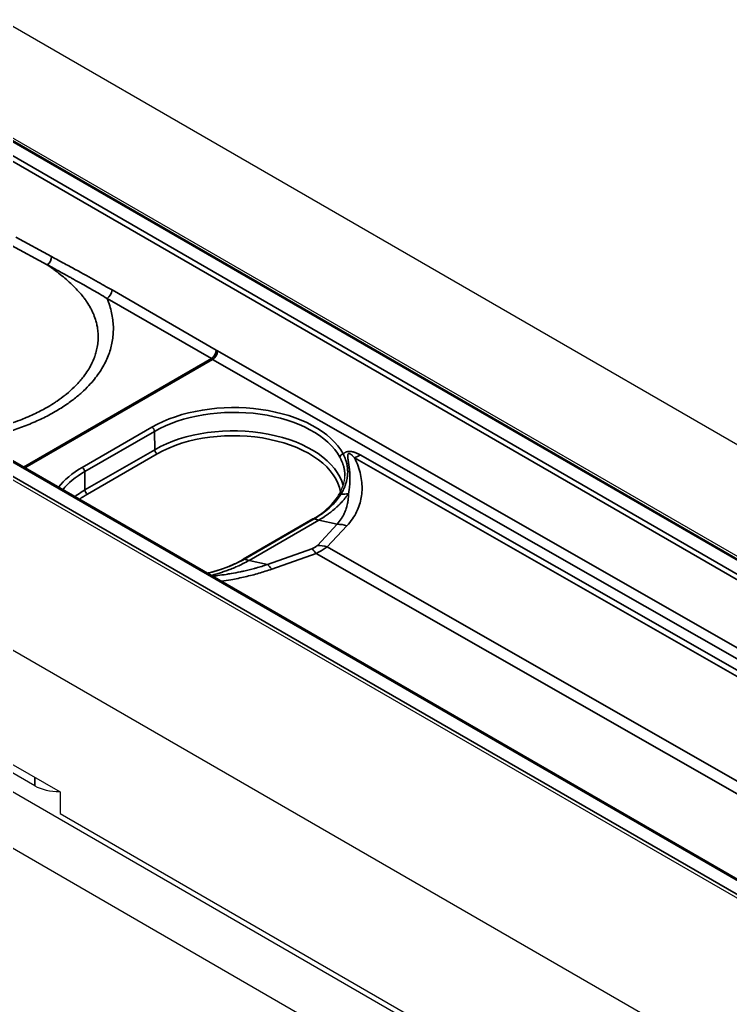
# Model space of a CAD drawing. Header units: millimetres. Extents: x 68 to 2000, y 100 to 2870.
# Drawn here: x 1392.8 to 1444, y 805.2 to 876.2 of the extents above; entities that cross this region are included whole.
import ezdxf

# ---------------------------------------------------------------- set-up
doc = ezdxf.new("R2010")
doc.units = ezdxf.units.MM
doc.header["$LTSCALE"] = 10
doc.layers.add('_Sichtbarkanten', color=7, linetype='Continuous', lineweight=25)
doc.layers.add('Sichtbar schmal (ISO)', color=7, linetype='Continuous', lineweight=35)

msp = doc.modelspace()

# ---------------------------------------------------------------- linework, layer by layer
at = {"layer": '_Sichtbarkanten'}
for p, q in [((1204.086, 984.388), (1557.64, 780.264)), ((1215.401, 969.636), (1532.191, 786.737)), ((1215.93, 969.507), (1531.866, 787.102)), ((1165.195, 961.934), (1518.749, 757.81)), ((1512.209, 775.207), (1195.431, 958.099)), ((1510.546, 774.793), (1194.611, 957.199)), ((1417.431, 842.918), (1417.431, 842.918)), ((1413.907, 840.264), (1408.89, 837.368)), ((1361.235, 838.545), (1511.501, 751.789)), ((1511.501, 747.706), (1361.235, 834.462)), ((1373.085, 833.663), (1395.712, 820.599)), ((1393.878, 821.049), (1376.552, 831.053)), ((1395.712, 820.599), (1395.712, 819.047)), ((1395.712, 819.047), (1424.35, 802.513))]:
    msp.add_line(p, q, dxfattribs=at)
for centre, major_axis, ratio, start_param, end_param in [((1409.015, 837.151), (-0.125, 0.217), 0.589802, 0.000535, 0.000643), ((1395.645, 822.072), (-2.5, 0), 0.578054, 0.786007, 1.578464)]:
    msp.add_ellipse(centre, major_axis=major_axis, ratio=ratio, start_param=start_param, end_param=end_param, dxfattribs=at)
for points in [[(1415.764, 841.962), (1416.051, 842.431), (1416.2, 842.909), (1416.209, 843.359)], [(1413.907, 840.264), (1413.907, 840.264), (1413.907, 840.264), (1413.907, 840.264)]]:
    msp.add_open_spline(points, degree=3, dxfattribs=at)
for points, knots in [([(1413.907, 840.264), (1414.51, 840.612), (1415.018, 841.02), (1415.534, 841.62), (1415.658, 841.79), (1415.764, 841.962)], [0, 0, 0, 0, 0.5172246, 0.5172246, 0.7129252, 0.7129252, 0.7129252, 0.7129252]), ([(1406.278, 836.367), (1406.953, 836.525), (1407.594, 836.739), (1408.419, 837.112), (1408.662, 837.236), (1408.89, 837.368)], [0.0820417, 0.0820417, 0.0820417, 0.0820417, 0.5203314, 0.5203314, 0.7160714, 0.7160714, 0.7160714, 0.7160714])]:
    msp.add_open_spline(points, degree=3, knots=knots, dxfattribs=at)
at = {"layer": 'Sichtbar schmal (ISO)'}
for p, q in [((1532.066, 786.724), (1215.276, 969.623)), ((1530.993, 785.911), (1214.216, 968.803)), ((1214.392, 969.106), (1531.17, 786.214)), ((1512.084, 775.195), (1195.306, 958.087)), ((1194.41, 957.576), (1511.201, 774.677)), ((1392.518, 860.536), (1395.092, 859.147)), ((1392.21, 859.946), (1394.784, 858.557)), ((1399.443, 856.742), (1406.95, 852.408)), ((1399.089, 856.137), (1406.597, 851.803)), ((1407.041, 852.356), (1527.662, 783.457)), ((1393.07, 843.993), (1406.597, 851.803)), ((1393.162, 843.939), (1406.689, 851.749)), ((1406.689, 851.749), (1526.96, 783.051)), ((1397.297, 843.967), (1402.318, 846.865)), ((1397.475, 843.664), (1402.495, 846.562)), ((1402.495, 846.562), (1402.515, 845.245)), ((1397.495, 842.346), (1402.515, 845.245)), ((1397.671, 842.044), (1402.692, 844.942)), ((1416.911, 844.659), (1461.334, 819.28)), ((1417.315, 844.865), (1461.737, 819.487)), ((1397.475, 843.664), (1397.495, 842.346)), ((1417.421, 843.004), (1417.421, 843.004)), ((1413.995, 840.267), (1408.982, 837.372)), ((1409.314, 837.277), (1414.328, 840.172)), ((1415.655, 839.874), (1414.328, 840.172)), ((1415.655, 839.874), (1414.231, 838.346)), ((1416.364, 839.774), (1414.94, 838.245)), ((1413.827, 838.113), (1410.641, 836.98)), ((1414.94, 838.245), (1448.459, 819.096)), ((1414.133, 837.779), (1410.947, 836.646)), ((1414.133, 837.779), (1447.652, 818.63)), ((1410.641, 836.98), (1409.314, 837.277)), ((1409.485, 836.201), (1409.484, 836.201)), ((1393.878, 821.049), (1393.878, 821.658))]:
    msp.add_line(p, q, dxfattribs=at)
for centre, major_axis, ratio, start_param, end_param in [((1394.739, 858.95), (0.237, 0.44), 0.595228, 4.005439, 5.463512), ((1399.089, 856.545), (0.25, 0.433), 0.57735, 3.926991, 5.480334), ((1406.597, 852.211), (0.25, 0.433), 0.57735, 3.926992, 5.480334), ((1406.688, 852.159), (0.248, 0.434), 0.580313, 3.924309, 5.477656), ((1407.281, 874.83), (-11.827, 23.791), 0.584957, 2.419088, 2.424056), ((1406.597, 872.215), (12.5, -21.651), 0.57735, 5.497787, 5.503023), ((1408.175, 843.519), (8.283, 0.037), 0.57432, 0.295892, 2.353603), ((1408.176, 843.318), (8.033, 0.037), 0.574225, 0.295814, 2.353524), ((1402.319, 846.661), (0.125, -0.217), 0.57735, 0.802851, 2.36143), ((1408.175, 841.977), (8.004, 0), 0.57735, 0.149566, 2.356194), ((1408.175, 841.777), (7.754, 0), 0.57735, 0.093863, 2.356194), ((1402.692, 845.146), (-0.125, 0.217), 0.57735, 0.802851, 2.356194), ((1416.092, 844.737), (-0.22, -0.118), 0.783055, 4.318493, 5.869382), ((1417.296, 848.958), (2.48, 4.341), 0.580365, 3.809998, 3.924363), ((1403.154, 840.621), (8.283, 0.037), 0.574319, 2.353605, 2.719116), ((1397.298, 843.762), (0.125, -0.217), 0.57735, 0.802851, 2.36143), ((1403.155, 840.42), (8.033, 0.037), 0.574225, 2.353524, 2.698243), ((1403.155, 839.079), (8.004, 0), 0.57735, 2.356194, 2.495666), ((1397.671, 842.248), (-0.125, 0.217), 0.57735, 0.802851, 2.356194), ((1403.155, 838.878), (7.754, 0), 0.57735, 2.356194, 2.468253), ((1415.977, 841.832), (-0.213, 0.13), 0.763656, 5.367946, 6.283188), ((1414.904, 846.213), (-4.432, 2.314), 0.783415, 2.174078, 2.29129), ((1413.294, 844.673), (-2.5, 4.33), 0.57735, 2.55575, 2.652887), ((1416.172, 837.624), (-1.829, 1.704), 0.803702, 5.270685, 5.583182), ((1414.344, 835.862), (-0.838, 2.355), 0.268501, 5.561414, 5.87391), ((1414.748, 836.095), (-1.829, 1.704), 0.803702, 5.270686, 5.583183), ((1409.015, 837.151), (-0.125, 0.217), 0.589802, 5.697944, 6.283721), ((1408.281, 841.778), (-2.5, 4.33), 0.57735, 2.55575, 2.652887), ((1411.158, 834.729), (-0.838, 2.355), 0.268501, 5.561414, 5.87391)]:
    msp.add_ellipse(centre, major_axis=major_axis, ratio=ratio, start_param=start_param, end_param=end_param, dxfattribs=at)
for points, knots in [([(1395.092, 859.147), (1395.415, 858.973), (1396.03, 858.64), (1396.863, 858.187), (1397.612, 857.775), (1398.289, 857.399), (1398.898, 857.055), (1399.268, 856.843), (1399.443, 856.742)], [0, 0, 0, 0, 0.1666667, 0.3333333, 0.5, 0.6666667, 0.8333333, 1, 1, 1, 1]), ([(1388.928, 846.384), (1389.017, 846.397), (1389.106, 846.41), (1389.196, 846.424), (1389.369, 846.452), (1389.545, 846.482), (1389.726, 846.515), (1389.816, 846.532), (1389.908, 846.55), (1390.001, 846.569), (1390.281, 846.625), (1390.576, 846.69), (1390.884, 846.768), (1390.914, 846.775), (1390.944, 846.783), (1390.975, 846.791), (1391.255, 846.863), (1391.546, 846.944), (1391.842, 847.037), (1391.947, 847.069), (1392.053, 847.103), (1392.159, 847.139), (1392.384, 847.214), (1392.609, 847.294), (1392.833, 847.38), (1392.98, 847.436), (1393.125, 847.495), (1393.27, 847.555), (1393.449, 847.631), (1393.627, 847.709), (1393.801, 847.791), (1393.97, 847.87), (1394.135, 847.952), (1394.296, 848.036), (1394.434, 848.107), (1394.568, 848.18), (1394.699, 848.254), (1394.884, 848.359), (1395.061, 848.466), (1395.23, 848.575), (1395.32, 848.632), (1395.407, 848.69), (1395.492, 848.748), (1395.697, 848.888), (1395.887, 849.028), (1396.062, 849.167), (1396.096, 849.195), (1396.13, 849.222), (1396.163, 849.249), (1396.365, 849.415), (1396.547, 849.577), (1396.709, 849.735), (1396.734, 849.76), (1396.758, 849.784), (1396.782, 849.808), (1396.915, 849.941), (1397.034, 850.07), (1397.143, 850.195), (1397.23, 850.296), (1397.31, 850.394), (1397.384, 850.491), (1397.42, 850.538), (1397.454, 850.584), (1397.488, 850.63), (1397.59, 850.772), (1397.682, 850.911), (1397.766, 851.049), (1397.798, 851.103), (1397.829, 851.157), (1397.859, 851.211), (1397.906, 851.296), (1397.951, 851.381), (1397.992, 851.467), (1398.06, 851.606), (1398.12, 851.747), (1398.173, 851.889), (1398.182, 851.914), (1398.191, 851.938), (1398.2, 851.962), (1398.242, 852.08), (1398.278, 852.199), (1398.31, 852.318), (1398.346, 852.459), (1398.376, 852.599), (1398.398, 852.74), (1398.398, 852.744), (1398.399, 852.747), (1398.4, 852.751), (1398.422, 852.896), (1398.436, 853.04), (1398.443, 853.186), (1398.448, 853.304), (1398.449, 853.422), (1398.444, 853.542), (1398.442, 853.569), (1398.441, 853.596), (1398.439, 853.624), (1398.43, 853.77), (1398.413, 853.918), (1398.387, 854.067), (1398.369, 854.166), (1398.348, 854.266), (1398.323, 854.366), (1398.31, 854.416), (1398.297, 854.465), (1398.282, 854.515), (1398.239, 854.665), (1398.186, 854.815), (1398.124, 854.967), (1398.09, 855.051), (1398.052, 855.134), (1398.012, 855.219), (1397.979, 855.288), (1397.943, 855.357), (1397.905, 855.427), (1397.822, 855.582), (1397.727, 855.739), (1397.624, 855.892), (1397.573, 855.968), (1397.519, 856.044), (1397.464, 856.118), (1397.409, 856.192), (1397.353, 856.265), (1397.296, 856.336), (1397.182, 856.477), (1397.065, 856.611), (1396.944, 856.741), (1396.826, 856.868), (1396.704, 856.991), (1396.576, 857.114), (1396.574, 857.117), (1396.571, 857.119), (1396.569, 857.121), (1396.438, 857.246), (1396.301, 857.371), (1396.157, 857.495), (1396.014, 857.62), (1395.865, 857.743), (1395.713, 857.864), (1395.56, 857.985), (1395.405, 858.105), (1395.249, 858.22), (1395.188, 858.266), (1395.128, 858.31), (1395.067, 858.354), (1394.972, 858.423), (1394.878, 858.49), (1394.784, 858.557)], [0.3542652, 0.3542652, 0.3542652, 0.3542652, 0.3617021, 0.3617021, 0.3617021, 0.3759061, 0.3759061, 0.3759061, 0.3829787, 0.3829787, 0.3829787, 0.4042553, 0.4042553, 0.4042553, 0.4063221, 0.4063221, 0.4063221, 0.4255319, 0.4255319, 0.4255319, 0.4323504, 0.4323504, 0.4323504, 0.4468085, 0.4468085, 0.4468085, 0.4562741, 0.4562741, 0.4562741, 0.4680851, 0.4680851, 0.4680851, 0.4795664, 0.4795664, 0.4795664, 0.4893617, 0.4893617, 0.4893617, 0.5032569, 0.5032569, 0.5032569, 0.5106383, 0.5106383, 0.5106383, 0.5284242, 0.5284242, 0.5284242, 0.5319149, 0.5319149, 0.5319149, 0.5531915, 0.5531915, 0.5531915, 0.556471, 0.556471, 0.556471, 0.5744681, 0.5744681, 0.5744681, 0.5888397, 0.5888397, 0.5888397, 0.5957447, 0.5957447, 0.5957447, 0.6170213, 0.6170213, 0.6170213, 0.6252804, 0.6252804, 0.6252804, 0.6382979, 0.6382979, 0.6382979, 0.6595745, 0.6595745, 0.6595745, 0.663213, 0.663213, 0.663213, 0.6808511, 0.6808511, 0.6808511, 0.701602, 0.701602, 0.701602, 0.7021277, 0.7021277, 0.7021277, 0.7234043, 0.7234043, 0.7234043, 0.7407174, 0.7407174, 0.7407174, 0.7446809, 0.7446809, 0.7446809, 0.7659574, 0.7659574, 0.7659574, 0.7801742, 0.7801742, 0.7801742, 0.787234, 0.787234, 0.787234, 0.8085106, 0.8085106, 0.8085106, 0.8201845, 0.8201845, 0.8201845, 0.8297872, 0.8297872, 0.8297872, 0.8510638, 0.8510638, 0.8510638, 0.8617042, 0.8617042, 0.8617042, 0.8723404, 0.8723404, 0.8723404, 0.893617, 0.893617, 0.893617, 0.9145175, 0.9145175, 0.9145175, 0.9148936, 0.9148936, 0.9148936, 0.9361702, 0.9361702, 0.9361702, 0.9574468, 0.9574468, 0.9574468, 0.9787234, 0.9787234, 0.9787234, 0.9870541, 0.9870541, 0.9870541, 1, 1, 1, 1]), ([(1394.784, 858.557), (1395.081, 858.394), (1395.364, 858.239), (1395.635, 858.089), (1395.657, 858.077), (1395.678, 858.066), (1395.699, 858.054), (1395.945, 857.919), (1396.18, 857.789), (1396.405, 857.664), (1396.446, 857.641), (1396.486, 857.619), (1396.526, 857.597), (1396.725, 857.486), (1396.916, 857.379), (1397.1, 857.276), (1397.157, 857.244), (1397.214, 857.212), (1397.27, 857.181), (1397.448, 857.08), (1397.62, 856.984), (1397.785, 856.89), (1397.837, 856.86), (1397.888, 856.831), (1397.939, 856.802), (1398.12, 856.699), (1398.293, 856.6), (1398.459, 856.504), (1398.487, 856.488), (1398.515, 856.471), (1398.543, 856.455), (1398.735, 856.345), (1398.917, 856.238), (1399.089, 856.137)], [0, 0, 0, 0, 0.1544521, 0.1544521, 0.1544521, 0.1666667, 0.1666667, 0.1666667, 0.3078344, 0.3078344, 0.3078344, 0.3333333, 0.3333333, 0.3333333, 0.4604974, 0.4604974, 0.4604974, 0.5, 0.5, 0.5, 0.6265764, 0.6265764, 0.6265764, 0.6666667, 0.6666667, 0.6666667, 0.8091031, 0.8091031, 0.8091031, 0.8333333, 0.8333333, 0.8333333, 1, 1, 1, 1]), ([(1389.642, 845.972), (1389.845, 846.01), (1390.338, 846.109), (1391.185, 846.309), (1392.201, 846.603), (1393.257, 846.976), (1394.29, 847.419), (1395.251, 847.915), (1396.104, 848.443), (1396.828, 848.978), (1397.42, 849.494), (1397.894, 849.98), (1398.276, 850.437), (1398.591, 850.878), (1398.856, 851.318), (1399.079, 851.767), (1399.26, 852.225), (1399.396, 852.687), (1399.489, 853.153), (1399.539, 853.624), (1399.546, 854.106), (1399.506, 854.598), (1399.421, 855.094), (1399.285, 855.611), (1399.16, 855.961), (1399.089, 856.137)], [0.3110324, 0.3110324, 0.3110324, 0.3110324, 0.3333333, 0.3636364, 0.3939394, 0.4242424, 0.4545455, 0.4848485, 0.5151515, 0.5454545, 0.5757576, 0.6060606, 0.6363636, 0.6666667, 0.6969697, 0.7272727, 0.7575758, 0.7878788, 0.8181818, 0.8484848, 0.8787879, 0.9090909, 0.9393939, 0.969697, 1, 1, 1, 1]), ([(1415.853, 844.699), (1415.866, 844.675), (1415.879, 844.651), (1415.892, 844.625), (1415.893, 844.623), (1415.894, 844.622), (1415.895, 844.62), (1415.907, 844.595), (1415.92, 844.57), (1415.933, 844.543), (1415.935, 844.539), (1415.937, 844.535), (1415.939, 844.532), (1415.951, 844.506), (1415.963, 844.48), (1415.976, 844.453), (1415.978, 844.446), (1415.981, 844.44), (1415.984, 844.433), (1415.996, 844.408), (1416.007, 844.381), (1416.018, 844.353), (1416.022, 844.344), (1416.026, 844.334), (1416.03, 844.325), (1416.04, 844.299), (1416.051, 844.272), (1416.061, 844.244), (1416.065, 844.231), (1416.07, 844.218), (1416.074, 844.205), (1416.083, 844.179), (1416.092, 844.151), (1416.101, 844.123), (1416.106, 844.107), (1416.111, 844.09), (1416.116, 844.073), (1416.124, 844.046), (1416.131, 844.019), (1416.138, 843.991), (1416.143, 843.97), (1416.148, 843.948), (1416.153, 843.926), (1416.159, 843.9), (1416.165, 843.873), (1416.17, 843.845), (1416.175, 843.818), (1416.179, 843.791), (1416.184, 843.763), (1416.188, 843.737), (1416.191, 843.711), (1416.194, 843.684), (1416.198, 843.65), (1416.201, 843.616), (1416.204, 843.58), (1416.206, 843.556), (1416.207, 843.531), (1416.208, 843.505), (1416.21, 843.463), (1416.21, 843.42), (1416.21, 843.376), (1416.21, 843.37), (1416.21, 843.365), (1416.209, 843.359)], [0, 0, 0, 0, 0.0625, 0.0625, 0.0625, 0.0664148, 0.0664148, 0.0664148, 0.125, 0.125, 0.125, 0.133261, 0.133261, 0.133261, 0.1875, 0.1875, 0.1875, 0.2000508, 0.2000508, 0.2000508, 0.25, 0.25, 0.25, 0.2666513, 0.2666513, 0.2666513, 0.3125, 0.3125, 0.3125, 0.3331526, 0.3331526, 0.3331526, 0.375, 0.375, 0.375, 0.3996252, 0.3996252, 0.3996252, 0.4375, 0.4375, 0.4375, 0.4661482, 0.4661482, 0.4661482, 0.5, 0.5, 0.5, 0.5327525, 0.5327525, 0.5327525, 0.5625, 0.5625, 0.5625, 0.5994485, 0.5994485, 0.5994485, 0.625, 0.625, 0.625, 0.6662505, 0.6662505, 0.6662505, 0.6713277, 0.6713277, 0.6713277, 0.6713277]), ([(1416.091, 844.942), (1416.103, 844.919), (1416.115, 844.894), (1416.127, 844.867), (1416.128, 844.865), (1416.129, 844.864), (1416.129, 844.862), (1416.141, 844.837), (1416.153, 844.811), (1416.165, 844.783), (1416.166, 844.78), (1416.168, 844.776), (1416.17, 844.772), (1416.181, 844.746), (1416.192, 844.719), (1416.204, 844.69), (1416.206, 844.684), (1416.209, 844.677), (1416.212, 844.671), (1416.222, 844.644), (1416.233, 844.616), (1416.243, 844.588), (1416.247, 844.578), (1416.25, 844.568), (1416.254, 844.559), (1416.263, 844.532), (1416.273, 844.504), (1416.282, 844.475), (1416.287, 844.461), (1416.291, 844.448), (1416.295, 844.435), (1416.303, 844.407), (1416.312, 844.379), (1416.32, 844.35), (1416.324, 844.333), (1416.329, 844.315), (1416.333, 844.298), (1416.34, 844.27), (1416.347, 844.242), (1416.353, 844.213), (1416.358, 844.191), (1416.363, 844.169), (1416.367, 844.146), (1416.373, 844.119), (1416.378, 844.091), (1416.382, 844.062), (1416.387, 844.034), (1416.391, 844.006), (1416.394, 843.977), (1416.398, 843.95), (1416.401, 843.923), (1416.404, 843.895), (1416.407, 843.861), (1416.409, 843.825), (1416.411, 843.788), (1416.413, 843.763), (1416.414, 843.737), (1416.414, 843.71), (1416.415, 843.667), (1416.415, 843.623), (1416.414, 843.577), (1416.413, 843.553), (1416.412, 843.529), (1416.411, 843.504), (1416.408, 843.451), (1416.403, 843.396), (1416.396, 843.339), (1416.394, 843.317), (1416.391, 843.296), (1416.388, 843.274), (1416.378, 843.209), (1416.366, 843.141), (1416.35, 843.07), (1416.347, 843.052), (1416.343, 843.035), (1416.338, 843.017), (1416.319, 842.937), (1416.296, 842.853), (1416.266, 842.765), (1416.262, 842.753), (1416.258, 842.741), (1416.253, 842.728), (1416.22, 842.632), (1416.18, 842.53), (1416.13, 842.423), (1416.127, 842.417), (1416.124, 842.41), (1416.121, 842.404), (1416.068, 842.289), (1416.003, 842.168), (1415.926, 842.04)], [0, 0, 0, 0, 0.0625, 0.0625, 0.0625, 0.0664152, 0.0664152, 0.0664152, 0.125, 0.125, 0.125, 0.1332616, 0.1332616, 0.1332616, 0.1875, 0.1875, 0.1875, 0.2000516, 0.2000516, 0.2000516, 0.25, 0.25, 0.25, 0.266652, 0.266652, 0.266652, 0.3125, 0.3125, 0.3125, 0.3331533, 0.3331533, 0.3331533, 0.375, 0.375, 0.375, 0.3996259, 0.3996259, 0.3996259, 0.4375, 0.4375, 0.4375, 0.4661489, 0.4661489, 0.4661489, 0.5, 0.5, 0.5, 0.5327532, 0.5327532, 0.5327532, 0.5625, 0.5625, 0.5625, 0.5994492, 0.5994492, 0.5994492, 0.625, 0.625, 0.625, 0.6662511, 0.6662511, 0.6662511, 0.6875, 0.6875, 0.6875, 0.733172, 0.733172, 0.733172, 0.75, 0.75, 0.75, 0.8002452, 0.8002452, 0.8002452, 0.8125, 0.8125, 0.8125, 0.8673425, 0.8673425, 0.8673425, 0.875, 0.875, 0.875, 0.9341085, 0.9341085, 0.9341085, 0.9375, 0.9375, 0.9375, 0.9999998, 0.9999998, 0.9999998, 0.9999998]), ([(1416.091, 844.942), (1416.105, 844.955), (1416.133, 844.981), (1416.178, 845.015), (1416.226, 845.044), (1416.275, 845.069), (1416.326, 845.088), (1416.377, 845.102), (1416.427, 845.112), (1416.479, 845.118), (1416.537, 845.121), (1416.603, 845.119), (1416.671, 845.111), (1416.741, 845.099), (1416.814, 845.082), (1416.89, 845.059), (1416.969, 845.031), (1417.051, 844.999), (1417.135, 844.96), (1417.223, 844.916), (1417.284, 844.883), (1417.315, 844.865)], [0, 0, 0, 0, 0.0526316, 0.1052632, 0.1578947, 0.2105263, 0.2631579, 0.3157895, 0.3684211, 0.4210526, 0.4736842, 0.5263158, 0.5789474, 0.6315789, 0.6842105, 0.7368421, 0.7894737, 0.8421053, 0.8947368, 0.9473684, 0.9999987, 0.9999987, 0.9999987, 0.9999987]), ([(1416.911, 844.659), (1417.013, 844.452), (1417.184, 844.044), (1417.354, 843.457), (1417.446, 842.888), (1417.462, 842.33), (1417.404, 841.794), (1417.281, 841.294), (1417.076, 840.776), (1416.771, 840.255), (1416.511, 839.931), (1416.364, 839.774)], [0.0000004, 0.0000004, 0.0000004, 0.0000004, 0.1111111, 0.2222222, 0.3333333, 0.4444444, 0.5555556, 0.6666667, 0.7777778, 0.8888889, 1, 1, 1, 1]), ([(1416.466, 842.076), (1416.481, 842.145), (1416.495, 842.213), (1416.506, 842.279), (1416.508, 842.289), (1416.51, 842.299), (1416.511, 842.309), (1416.522, 842.376), (1416.532, 842.44), (1416.54, 842.504), (1416.541, 842.514), (1416.542, 842.523), (1416.543, 842.533), (1416.551, 842.596), (1416.557, 842.66), (1416.562, 842.722), (1416.563, 842.731), (1416.564, 842.74), (1416.564, 842.749), (1416.569, 842.812), (1416.573, 842.874), (1416.575, 842.936), (1416.575, 842.944), (1416.576, 842.953), (1416.576, 842.961), (1416.578, 843.024), (1416.579, 843.086), (1416.579, 843.147), (1416.579, 843.156), (1416.579, 843.164), (1416.579, 843.172), (1416.578, 843.234), (1416.577, 843.294), (1416.575, 843.353), (1416.575, 843.36), (1416.574, 843.368), (1416.574, 843.375), (1416.572, 843.433), (1416.568, 843.488), (1416.565, 843.539), (1416.565, 843.546), (1416.564, 843.552), (1416.564, 843.559), (1416.56, 843.61), (1416.556, 843.658), (1416.552, 843.703), (1416.551, 843.708), (1416.551, 843.714), (1416.55, 843.719), (1416.546, 843.764), (1416.542, 843.806), (1416.537, 843.846), (1416.537, 843.85), (1416.536, 843.855), (1416.536, 843.86), (1416.531, 843.899), (1416.527, 843.937), (1416.522, 843.973), (1416.522, 843.977), (1416.521, 843.981), (1416.521, 843.985), (1416.516, 844.021), (1416.511, 844.055), (1416.507, 844.087), (1416.507, 844.091), (1416.506, 844.095), (1416.506, 844.098), (1416.501, 844.13), (1416.497, 844.161), (1416.493, 844.19), (1416.492, 844.194), (1416.492, 844.197), (1416.491, 844.2), (1416.487, 844.229), (1416.483, 844.257), (1416.479, 844.283), (1416.479, 844.286), (1416.478, 844.289), (1416.478, 844.292), (1416.474, 844.318), (1416.47, 844.343), (1416.466, 844.368), (1416.466, 844.37), (1416.466, 844.372), (1416.465, 844.375), (1416.462, 844.399), (1416.458, 844.422), (1416.455, 844.444), (1416.455, 844.446), (1416.455, 844.448), (1416.454, 844.45), (1416.451, 844.472), (1416.448, 844.493), (1416.445, 844.513), (1416.445, 844.515), (1416.445, 844.517), (1416.445, 844.519), (1416.442, 844.539), (1416.439, 844.558), (1416.437, 844.576), (1416.437, 844.578), (1416.437, 844.579), (1416.437, 844.581), (1416.434, 844.599), (1416.432, 844.617), (1416.43, 844.633), (1416.43, 844.635), (1416.43, 844.636), (1416.43, 844.638), (1416.428, 844.654), (1416.427, 844.67), (1416.425, 844.686), (1416.425, 844.687), (1416.425, 844.688), (1416.425, 844.689), (1416.424, 844.705), (1416.423, 844.719), (1416.422, 844.733), (1416.422, 844.735), (1416.422, 844.736), (1416.422, 844.737), (1416.421, 844.751), (1416.42, 844.764), (1416.42, 844.777), (1416.42, 844.778), (1416.42, 844.779), (1416.42, 844.78), (1416.42, 844.793), (1416.42, 844.805), (1416.421, 844.817), (1416.421, 844.829), (1416.422, 844.841), (1416.423, 844.852), (1416.425, 844.863), (1416.426, 844.874), (1416.428, 844.883), (1416.43, 844.893), (1416.433, 844.902), (1416.436, 844.91), (1416.439, 844.918), (1416.442, 844.925), (1416.446, 844.931), (1416.45, 844.937), (1416.454, 844.943), (1416.459, 844.947), (1416.463, 844.952), (1416.468, 844.955), (1416.473, 844.958), (1416.479, 844.961), (1416.484, 844.963), (1416.49, 844.964), (1416.495, 844.966), (1416.501, 844.966), (1416.508, 844.966), (1416.514, 844.966), (1416.521, 844.966), (1416.529, 844.964), (1416.537, 844.963), (1416.546, 844.961), (1416.555, 844.957), (1416.564, 844.954), (1416.574, 844.95), (1416.584, 844.945), (1416.594, 844.94), (1416.604, 844.934), (1416.615, 844.928), (1416.626, 844.921), (1416.638, 844.914), (1416.649, 844.905), (1416.661, 844.897), (1416.674, 844.888), (1416.687, 844.878), (1416.699, 844.868), (1416.713, 844.857), (1416.726, 844.845), (1416.74, 844.833), (1416.754, 844.82), (1416.769, 844.807), (1416.783, 844.793), (1416.798, 844.779), (1416.813, 844.763), (1416.829, 844.748), (1416.845, 844.732), (1416.861, 844.714), (1416.877, 844.697), (1416.894, 844.678), (1416.911, 844.659)], [0, 0, 0, 0, 0.021178, 0.021178, 0.021178, 0.02439, 0.02439, 0.02439, 0.045643, 0.045643, 0.045643, 0.04878, 0.04878, 0.04878, 0.070115, 0.070115, 0.070115, 0.073171, 0.073171, 0.073171, 0.094586, 0.094586, 0.094586, 0.097561, 0.097561, 0.097561, 0.119072, 0.119072, 0.119072, 0.121951, 0.121951, 0.121951, 0.143554, 0.143554, 0.143554, 0.146341, 0.146341, 0.146341, 0.168007, 0.168007, 0.168007, 0.170732, 0.170732, 0.170732, 0.192462, 0.192462, 0.192462, 0.195122, 0.195122, 0.195122, 0.216934, 0.216934, 0.216934, 0.219512, 0.219512, 0.219512, 0.241409, 0.241409, 0.241409, 0.243902, 0.243902, 0.243902, 0.265881, 0.265881, 0.265881, 0.268293, 0.268293, 0.268293, 0.290351, 0.290351, 0.290351, 0.292683, 0.292683, 0.292683, 0.314822, 0.314822, 0.314822, 0.317073, 0.317073, 0.317073, 0.339293, 0.339293, 0.339293, 0.341463, 0.341463, 0.341463, 0.363764, 0.363764, 0.363764, 0.365854, 0.365854, 0.365854, 0.388234, 0.388234, 0.388234, 0.390244, 0.390244, 0.390244, 0.412705, 0.412705, 0.412705, 0.414634, 0.414634, 0.414634, 0.437175, 0.437175, 0.437175, 0.439024, 0.439024, 0.439024, 0.461646, 0.461646, 0.461646, 0.463415, 0.463415, 0.463415, 0.486118, 0.486118, 0.486118, 0.487805, 0.487805, 0.487805, 0.51059, 0.51059, 0.51059, 0.512195, 0.512195, 0.512195, 0.53506, 0.53506, 0.53506, 0.55953, 0.55953, 0.55953, 0.584001, 0.584001, 0.584001, 0.608472, 0.608472, 0.608472, 0.632941, 0.632941, 0.632941, 0.657409, 0.657409, 0.657409, 0.681877, 0.681877, 0.681877, 0.706341, 0.706341, 0.706341, 0.73081, 0.73081, 0.73081, 0.755294, 0.755294, 0.755294, 0.77977, 0.77977, 0.77977, 0.804235, 0.804235, 0.804235, 0.828705, 0.828705, 0.828705, 0.853176, 0.853176, 0.853176, 0.877647, 0.877647, 0.877647, 0.902118, 0.902118, 0.902118, 0.926588, 0.926588, 0.926588, 0.951059, 0.951059, 0.951059, 0.975529, 0.975529, 0.975529, 1, 1, 1, 1]), ([(1415.926, 842.04), (1415.847, 841.91), (1415.758, 841.782), (1415.66, 841.657), (1415.657, 841.653), (1415.655, 841.65), (1415.652, 841.647), (1415.562, 841.532), (1415.464, 841.42), (1415.358, 841.31), (1415.345, 841.297), (1415.332, 841.283), (1415.319, 841.27), (1415.215, 841.165), (1415.104, 841.061), (1414.987, 840.961), (1414.968, 840.945), (1414.949, 840.929), (1414.93, 840.913), (1414.805, 840.808), (1414.672, 840.707), (1414.533, 840.609), (1414.518, 840.599), (1414.502, 840.588), (1414.486, 840.577), (1414.33, 840.469), (1414.166, 840.366), (1413.995, 840.267)], [0, 0, 0, 0, 0.195223, 0.195223, 0.195223, 0.2, 0.2, 0.2, 0.378744, 0.378744, 0.378744, 0.4, 0.4, 0.4, 0.572466, 0.572466, 0.572466, 0.6, 0.6, 0.6, 0.779927, 0.779927, 0.779927, 0.8, 0.8, 0.8, 1, 1, 1, 1]), ([(1414.328, 840.172), (1414.467, 840.252), (1414.595, 840.331), (1414.711, 840.407), (1414.722, 840.414), (1414.732, 840.421), (1414.743, 840.428), (1414.848, 840.497), (1414.943, 840.564), (1415.032, 840.628), (1415.048, 840.641), (1415.065, 840.653), (1415.081, 840.665), (1415.16, 840.723), (1415.234, 840.78), (1415.302, 840.836), (1415.322, 840.851), (1415.341, 840.867), (1415.36, 840.883), (1415.422, 840.934), (1415.48, 840.983), (1415.535, 841.032), (1415.556, 841.05), (1415.576, 841.068), (1415.596, 841.087), (1415.646, 841.132), (1415.694, 841.177), (1415.74, 841.221), (1415.761, 841.241), (1415.781, 841.261), (1415.801, 841.281), (1415.844, 841.324), (1415.885, 841.366), (1415.926, 841.409), (1415.946, 841.43), (1415.965, 841.451), (1415.985, 841.472), (1416.025, 841.516), (1416.064, 841.561), (1416.103, 841.605), (1416.121, 841.626), (1416.139, 841.647), (1416.156, 841.668), (1416.199, 841.719), (1416.241, 841.771), (1416.282, 841.824), (1416.293, 841.839), (1416.305, 841.854), (1416.317, 841.87), (1416.369, 841.938), (1416.418, 842.007), (1416.466, 842.076)], [0, 0, 0, 0, 0.1016951, 0.1016951, 0.1016951, 0.1111111, 0.1111111, 0.1111111, 0.2045975, 0.2045975, 0.2045975, 0.2222222, 0.2222222, 0.2222222, 0.3085673, 0.3085673, 0.3085673, 0.3333333, 0.3333333, 0.3333333, 0.4138171, 0.4138171, 0.4138171, 0.4444444, 0.4444444, 0.4444444, 0.5210089, 0.5210089, 0.5210089, 0.5555556, 0.5555556, 0.5555556, 0.6299216, 0.6299216, 0.6299216, 0.6666667, 0.6666667, 0.6666667, 0.7424194, 0.7424194, 0.7424194, 0.7777778, 0.7777778, 0.7777778, 0.8636836, 0.8636836, 0.8636836, 0.8888889, 0.8888889, 0.8888889, 0.9999987, 0.9999987, 0.9999987, 0.9999987]), ([(1416.466, 842.076), (1416.467, 842.054), (1416.467, 842.032), (1416.467, 842.01), (1416.469, 841.881), (1416.462, 841.753), (1416.448, 841.627), (1416.444, 841.599), (1416.441, 841.57), (1416.437, 841.542), (1416.42, 841.424), (1416.396, 841.308), (1416.365, 841.189), (1416.356, 841.157), (1416.347, 841.124), (1416.337, 841.091), (1416.302, 840.976), (1416.26, 840.859), (1416.208, 840.742), (1416.197, 840.715), (1416.184, 840.688), (1416.172, 840.661), (1416.114, 840.538), (1416.047, 840.416), (1415.971, 840.297), (1415.962, 840.283), (1415.953, 840.269), (1415.944, 840.255), (1415.859, 840.125), (1415.763, 839.999), (1415.657, 839.877), (1415.656, 839.876), (1415.655, 839.875), (1415.655, 839.874)], [0.0000009, 0.0000009, 0.0000009, 0.0000009, 0.0294335, 0.0294335, 0.0294335, 0.2, 0.2, 0.2, 0.2386572, 0.2386572, 0.2386572, 0.4, 0.4, 0.4, 0.4440357, 0.4440357, 0.4440357, 0.6, 0.6, 0.6, 0.6359362, 0.6359362, 0.6359362, 0.8, 0.8, 0.8, 0.8191682, 0.8191682, 0.8191682, 0.9988853, 0.9988853, 0.9988853, 1, 1, 1, 1]), ([(1413.995, 840.267), (1413.98, 840.272), (1413.965, 840.275), (1413.951, 840.275), (1413.937, 840.275), (1413.924, 840.272), (1413.912, 840.267), (1413.91, 840.266), (1413.909, 840.265), (1413.907, 840.264)], [0, 0, 0, 0, 0.2, 0.2, 0.2, 0.4, 0.4, 0.4, 0.4326691, 0.4326691, 0.4326691, 0.4326691]), ([(1414.231, 838.346), (1414.214, 838.328), (1414.176, 838.292), (1414.108, 838.244), (1414.028, 838.198), (1413.937, 838.154), (1413.866, 838.126), (1413.827, 838.113)], [0.0000019, 0.0000019, 0.0000019, 0.0000019, 0.2, 0.4, 0.6, 0.8, 1, 1, 1, 1]), ([(1414.94, 838.245), (1414.896, 838.215), (1414.849, 838.184), (1414.801, 838.154), (1414.753, 838.123), (1414.704, 838.093), (1414.653, 838.063), (1414.602, 838.032), (1414.549, 838.002), (1414.494, 837.971), (1414.439, 837.94), (1414.382, 837.909), (1414.322, 837.877), (1414.262, 837.845), (1414.199, 837.812), (1414.133, 837.779)], [0.000001, 0.000001, 0.000001, 0.000001, 0.2, 0.2, 0.2, 0.4, 0.4, 0.4, 0.6, 0.6, 0.6, 0.8, 0.8, 0.8, 1, 1, 1, 1]), ([(1408.982, 837.372), (1408.814, 837.275), (1408.638, 837.182), (1408.455, 837.094), (1408.452, 837.092), (1408.449, 837.091), (1408.445, 837.089), (1408.278, 837.008), (1408.104, 836.931), (1407.925, 836.858), (1407.905, 836.85), (1407.885, 836.842), (1407.865, 836.834), (1407.692, 836.765), (1407.513, 836.699), (1407.331, 836.638), (1407.304, 836.629), (1407.276, 836.62), (1407.249, 836.611), (1407.057, 836.548), (1406.861, 836.491), (1406.661, 836.437), (1406.641, 836.432), (1406.621, 836.427), (1406.601, 836.422), (1406.504, 836.396), (1406.406, 836.372), (1406.308, 836.35)], [0, 0, 0, 0, 0.1963807, 0.1963807, 0.1963807, 0.2, 0.2, 0.2, 0.3800145, 0.3800145, 0.3800145, 0.4, 0.4, 0.4, 0.574095, 0.574095, 0.574095, 0.6, 0.6, 0.6, 0.7817764, 0.7817764, 0.7817764, 0.8, 0.8, 0.8, 0.8880076, 0.8880076, 0.8880076, 0.8880076]), ([(1406.572, 836.197), (1406.636, 836.213), (1406.699, 836.229), (1406.762, 836.246), (1406.764, 836.247), (1406.766, 836.247), (1406.768, 836.248), (1406.874, 836.276), (1406.979, 836.306), (1407.083, 836.336), (1407.087, 836.338), (1407.091, 836.339), (1407.095, 836.34), (1407.199, 836.371), (1407.301, 836.403), (1407.404, 836.437), (1407.409, 836.438), (1407.413, 836.44), (1407.418, 836.441), (1407.523, 836.476), (1407.629, 836.512), (1407.738, 836.552), (1407.741, 836.553), (1407.744, 836.554), (1407.747, 836.555), (1407.859, 836.596), (1407.974, 836.639), (1408.093, 836.687), (1408.213, 836.735), (1408.337, 836.788), (1408.466, 836.846), (1408.47, 836.847), (1408.474, 836.849), (1408.477, 836.851), (1408.603, 836.907), (1408.735, 836.969), (1408.872, 837.039), (1408.877, 837.041), (1408.881, 837.043), (1408.886, 837.045), (1409.023, 837.115), (1409.167, 837.192), (1409.314, 837.277)], [0.157285, 0.157285, 0.157285, 0.157285, 0.2202069, 0.2202069, 0.2202069, 0.2222222, 0.2222222, 0.2222222, 0.3289428, 0.3289428, 0.3289428, 0.3333333, 0.3333333, 0.3333333, 0.4397204, 0.4397204, 0.4397204, 0.4444444, 0.4444444, 0.4444444, 0.5525559, 0.5525559, 0.5525559, 0.5555556, 0.5555556, 0.5555556, 0.6666667, 0.6666667, 0.6666667, 0.7777778, 0.7777778, 0.7777778, 0.7809813, 0.7809813, 0.7809813, 0.8888889, 0.8888889, 0.8888889, 0.8924224, 0.8924224, 0.8924224, 1, 1, 1, 1]), ([(1410.641, 836.98), (1410.369, 836.887), (1410.089, 836.801), (1409.806, 836.722), (1409.768, 836.712), (1409.731, 836.701), (1409.694, 836.691), (1409.447, 836.625), (1409.198, 836.563), (1408.94, 836.506), (1408.863, 836.489), (1408.785, 836.472), (1408.707, 836.455), (1408.484, 836.409), (1408.256, 836.365), (1408.024, 836.326), (1407.902, 836.305), (1407.779, 836.285), (1407.655, 836.266), (1407.462, 836.236), (1407.266, 836.209), (1407.069, 836.185), (1406.937, 836.168), (1406.805, 836.153), (1406.672, 836.139)], [0, 0, 0, 0, 0.2, 0.2, 0.2, 0.226186, 0.226186, 0.226186, 0.4, 0.4, 0.4, 0.4520243, 0.4520243, 0.4520243, 0.6, 0.6, 0.6, 0.6780537, 0.6780537, 0.6780537, 0.8, 0.8, 0.8, 0.8815292, 0.8815292, 0.8815292, 0.8815292]), ([(1410.947, 836.646), (1410.64, 836.537), (1410.011, 836.336), (1409.046, 836.085), (1408.133, 835.897), (1407.546, 835.802), (1407.316, 835.768)], [0, 0, 0, 0, 0.1111111, 0.2222222, 0.3333333, 0.4042654, 0.4042654, 0.4042654, 0.4042654])]:
    msp.add_open_spline(points, degree=3, knots=knots, dxfattribs=at)

doc.saveas('drawing.dxf')
